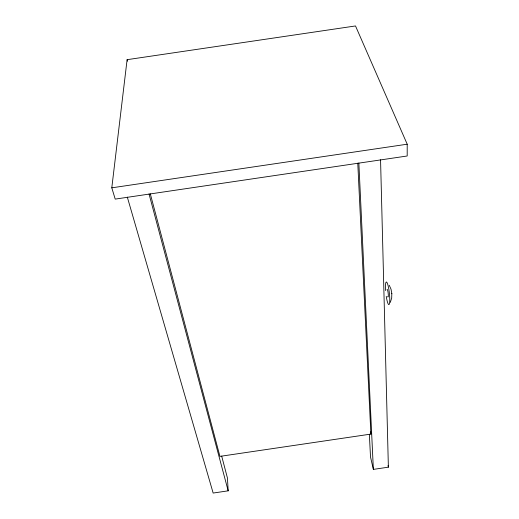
<?xml version="1.0" encoding="UTF-8"?>
<svg xmlns="http://www.w3.org/2000/svg" width="519" height="519" viewBox="0 0 519 519"><rect width="100%" height="100%" fill="white"/><g stroke="black" fill="none" stroke-linecap="round" stroke-linejoin="round"><path stroke-width="0.78" d="M407.207 144.204L407.194 155.992L115.212 199.108L111.793 187.826L127.103 59.679L355.509 25.95L407.207 144.204L111.793 187.826M390.314 302.382L391.683 298.016L391.819 293.501M357.773 163.213L370.89 434.085L219.933 456.376L150.302 193.847M221.697 456.149L227.452 478.077L228.172 490.831L213.153 493.05L127.324 197.136M369.359 434.28L370.508 456.954L373.362 469.39L388.381 467.178L380.557 159.742M389.224 285.262L391.008 289.128L391.839 293.722M149.037 193.963L228.172 490.831M127.103 59.679L127.492 61.203M387.991 465.621L388.381 467.178M370.365 431.84L370.89 434.085M358.856 162.979L373.362 469.39M385.598 290.588A11.392 1.765 83.6 0 1 387.576 283.893A11.392 1.765 83.6 0 1 389.665 302.454A11.392 1.765 83.6 0 1 386.246 296.362M387.012 289.706A3.795 0.59 83.6 0 1 388.212 293.553A3.795 0.59 83.6 0 1 387.693 296.647"/></g></svg>
